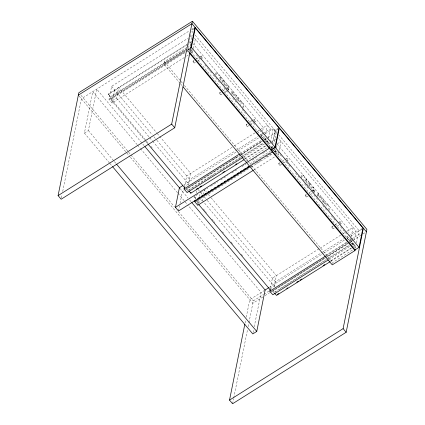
<?xml version="1.0" encoding="UTF-8"?>
<svg xmlns="http://www.w3.org/2000/svg" width="425" height="425" viewBox="0 0 425 425"><rect width="100%" height="100%" fill="white"/><g stroke="black" fill="none" stroke-linecap="round" stroke-linejoin="round"><path stroke-width="0.32" stroke-dasharray="2.12 1.59" d="M225.5 85.956L225.691 84.554L226.259 83.996C228.209 84.857 229.643 87.81 228.283 89.702L227.8 89.707M61.407 197.938L62.061 194.698M62.714 191.457L81.398 98.791L189.391 30.828M109.554 163.067L84.405 133.062L92.756 91.641L137.089 144.532M84.405 133.062L88.379 130.56L96.73 89.138L144.048 145.589M185.98 49.709L110.404 97.267L108.136 94.562L108.248 94.01L186.92 44.492M184.291 57.54L112.041 103.004L108.991 99.365L111.621 86.317L187.786 38.383M110.404 97.267L110.516 96.714L186.092 49.157M145.812 141.408L110.606 99.407L110.787 98.51L185.273 51.632M112.041 103.004L114.676 89.957M112.529 100.592L116.503 98.09L118.649 87.454L156.575 132.701M180.083 83.321L163.885 64L164.374 61.583L187.09 47.287M186.623 44.689L186.511 45.241L108.136 94.562M188.317 45.321L188.705 43.387M188.833 42.744L189.226 40.811M189.353 40.168L190.915 32.438M190.012 46.75L192.27 35.562L190.028 36.975M189.454 51.09L189.704 49.837M190.591 45.459L190.968 43.584M191.569 52.96L192.69 52.254L192.939 51.011M193.428 48.588L195.319 39.206L193.641 40.263M178.495 211.002L179.515 205.944M180.025 203.416L182.452 191.399L185.258 189.63M186.293 188.588L186.113 189.486L239.317 156.007M232.061 147.326L186.692 175.876L184.551 186.506L188.525 184.004L190.671 173.373L157.006 133.211M187.367 191.324L188.121 187.595M188.62 185.109L189.747 179.52L235.11 150.971M215.47 74.938L216.203 71.31M216.24 74.715L216.713 72.362L217.86 73.732L217.935 73.376M195.208 199.134L195.962 195.41M196.462 192.923L196.961 190.437M221.643 82.423L221.749 81.903L222.291 82.79M197.763 205.264L198.762 200.292M199.511 196.594L200.393 192.217M198.247 202.847L202.226 200.345L202.73 197.843M203.357 194.719L204.367 189.715L206.497 192.254M231.407 93.473L232.029 90.392L232.927 91.465L233.75 94.998L235.36 94.371L236.273 95.46L235.652 98.542M231.896 94.823L232.539 91.641L233.383 95.333L233.782 95.811L235.514 95.189L234.998 97.734M236.661 99.742L237.278 96.661L238.181 97.734L239.004 101.267L240.614 100.635L241.528 101.729L240.784 105.421M237.278 100.454L237.793 97.909L239.036 102.08L240.768 101.453L240.125 104.635M242.388 102.552L243.467 104.279L242.755 107.812M243.514 107.637L244.12 104.619M246.792 161.404L247.037 160.198L266.985 147.645M261.476 137.004L262.23 133.253M262.735 130.751L263.367 127.627L193.051 43.743M261.912 139.937L264.711 138.173L265.088 136.308M265.577 133.88L267.341 125.125L261.178 129.003M265.79 141.854L266.905 141.148L267.017 140.595L269.285 143.305L269.174 143.857L268.058 144.558M266.645 142.518L267.766 141.812L268.393 138.709M268.515 138.088L270.396 128.77L194.56 38.298M269.524 147.05L270.417 142.625M270.523 142.083L273.222 128.711L276.277 132.356L273.966 143.815M271.336 148.357L271.984 145.132M272.505 142.556L274.97 130.316L278.949 127.813M271.814 148.128L272.462 144.909M272.59 144.261L275.32 130.73L278.8 128.541M273.477 148.298L274.608 149.653L274.497 150.206L273.376 150.907M274.237 151.576L275.352 150.87L275.729 149.005M275.172 153.345L276.181 148.346M276.308 147.719L277.063 143.969L349.084 229.883L348.452 233.012M277.286 155.215L278.407 154.514L278.657 153.271M279.273 150.222L281.037 141.467L276.558 144.282M245.076 322.995L245.73 319.754M246.25 317.162L249.778 299.662L264.122 290.636M232.581 403.75L233.628 398.565M233.755 397.917L247.605 329.226M248.131 326.634L248.784 323.393M248.912 322.745L253.321 300.889L263.394 294.552M253.05 332.642L253.698 329.407M254.224 326.814L261.141 292.517L187.818 205.047M270.396 288.139L272.414 278.136L319.457 248.529M270.268 288.766L274.242 286.264L276.388 275.634L210.333 196.833M273.211 292.958L273.96 289.234M274.465 286.748L275.464 281.775L320.827 253.231M301.192 177.193L301.92 173.57M301.718 178.155L302.43 174.622L303.583 175.987L303.652 175.637M303.551 180.12L303.657 179.594L304.226 180.54M317.124 195.728L317.746 192.653L318.644 193.726L319.467 197.258L321.077 196.626L321.991 197.721L321.369 200.797M317.746 196.446L318.256 193.896L319.499 198.071L321.231 197.444L320.716 199.989M322.378 201.997L323 198.921L323.898 199.994L324.721 203.527L326.331 202.895L327.245 203.989L326.751 206.449M322.995 202.709L323.51 200.164L324.355 203.862L324.753 204.335L326.485 203.713L325.97 206.258M328.111 204.808L329.184 206.534L328.589 209.477M329.109 210.497L329.837 206.874M332.509 263.665L332.754 262.453L353.255 249.555M347.321 238.637L347.947 235.514M349.308 241.134L350.428 240.428L350.678 239.185M351.167 236.762L353.058 227.38L346.901 231.258M350.237 242.404L352.479 240.991L352.66 240.093L349.302 242.208M351.507 244.109L352.623 243.408L352.734 242.856L355.002 245.56L354.891 246.112L353.775 246.819M352.362 244.779L353.483 244.072L353.86 242.208M354.36 239.721L356.113 231.025L277.987 137.822M355.481 247.94L356.001 245.363M356.522 242.787L358.987 230.541L362.966 228.044M220.963 80.713C221.664 79.879 219.231 77.578 220.926 78.827L221.319 78.365L220.995 77.398L218.657 74.63C218.418 75.905 220.973 76.431 220.575 77.982A1.057 0.383 57.8 0 1 220.246 77.988L219.263 77.01L219.178 77.424C219.613 77.924 221.08 79.549 219.98 79.916M309.713 186.623L309.533 185.22L307.897 183.265L308.284 181.363L311.004 184.609L310.914 185.045L308.837 182.564L308.64 183.547L310.505 186.463L310.308 187.521M227.789 88.767C229.479 86.817 225.755 82.275 226.196 87.114M314.006 191.962C315.361 190.065 313.926 187.117 311.977 186.251L311.291 187.25L311.382 189.152M306.547 183.09C307.626 182.362 304.874 179.786 306.643 181.082L307.036 180.625L306.717 179.658L304.374 176.89C304.135 178.16 306.691 178.691 306.292 180.237A1.057 0.383 57.8 0 1 305.963 180.242L304.98 179.27L304.895 179.679C305.4 180.046 306.908 182.261 305.527 182.086M191.627 29.421L193.869 28.013M193.789 28.937L191.303 30.504L193.003 32.528M189.162 43.084L191.399 41.677M163.885 64L186.602 49.704M189.89 48.269L187.404 49.831L189.104 51.861M108.991 99.365L185.157 51.43M187.398 50.023L189.635 48.609M187.51 50.224L190.873 48.11M110.606 99.407L185.651 52.179M186.214 51.823L189.571 49.709M191.192 51.09L192.185 50.463M186.527 56.132L188.769 54.719M193.088 61.072L194.145 60.403M196.27 59.07L198.916 57.402M199.447 57.067L201.041 56.068M194.379 62.964L195.436 62.3M197.561 60.961L200.207 59.298M200.738 58.963L202.332 57.959M219.677 92.788L220.734 92.124M222.854 90.785L225.505 89.117M226.036 88.788L227.625 87.784M220.968 94.685L222.025 94.015M224.676 92.347L226.796 91.014M227.327 90.679L228.916 89.68M246.261 124.509L247.323 123.84M249.443 122.506L251.563 121.173M252.094 120.838L254.214 119.505M247.552 126.4L249.146 125.402M249.672 125.067L253.385 122.729M253.916 122.4L255.505 121.396M234.297 145.918L255.021 132.876M257.263 131.468L260.621 129.354M235.673 150.62L258.076 136.521M260.312 135.113L262.554 133.7M263.112 133.349L270.396 128.77M183.892 184.928L237.262 151.337M237.825 150.987L260.297 136.845M260.86 136.489L264.791 134.013M265.354 133.662L273.222 128.711M262.214 137.631L264.701 136.069M240.067 153.68L261.348 140.287M187.414 187.882L237.819 156.166M240.619 154.403L261.901 141.01M264.143 139.602L266.942 137.838M185.821 189.279L240.316 154.982M240.879 154.631L262.23 141.196M264.477 139.777L267.283 138.013M267.846 137.657L276.277 132.356M239.881 155.651L262.283 141.552M264.52 140.144L266.762 138.736M188.642 189.917L240.704 157.154M241.267 156.804L263.102 143.06M265.901 141.302L267.017 140.595M188.53 190.469L208.686 177.788M209.243 177.438L215.964 173.209M219.321 171.094L240.035 158.058M242.277 156.65L263.548 143.262M243.684 156.968L264.403 143.932M244.38 158.966L265.662 145.573M267.607 144.362L270.146 142.758M270.704 142.402L275.745 139.23M245.103 159.003L265.816 145.966M270.661 148.001L273.201 146.397M197.774 194.352L193.853 196.817L195.744 199.075M200.573 192.594L207.846 188.015M210.646 186.251L217.924 181.672M220.724 179.908L227.444 175.679M231.923 172.863L237.522 169.341M242 166.52L245.916 164.055M252.073 160.183L256.551 157.362M262.714 153.489L266.629 151.018M271.108 148.203L272.228 147.496L272.34 146.944L273.094 147.847M250.091 163.843L270.592 150.939M252.216 163.742L269.572 152.819M272.93 150.71L274.608 149.653M250.83 166.579L251.951 165.872M255.866 163.407L261.471 159.885M265.949 157.064L271.548 153.537M274.348 151.778L276.032 150.721M196.323 201.663L248.407 168.884M251.207 167.126L272.489 153.733M274.731 152.32L276.967 150.912L282.062 156.984M274.922 154.599L278.396 152.41M253.768 170.021L275.049 156.628M278.805 163.327L279.868 162.663M281.987 161.325L284.107 159.991M284.638 159.657L286.758 158.323M280.096 165.224L281.685 164.22M283.804 162.887L285.929 161.553M286.455 161.218L288.049 160.22M305.394 195.048L306.452 194.379M309.103 192.711L310.696 191.712M311.222 191.377L313.342 190.044M306.685 196.94L308.274 195.941M310.393 194.607L312.513 193.274M313.044 192.939L314.633 191.935M331.983 226.764L333.041 226.1M335.16 224.761L337.811 223.093M338.342 222.764L339.931 221.76M333.274 228.661L334.332 227.991M336.983 226.323L339.102 224.99M339.633 224.655L341.222 223.656M320.014 248.179L340.738 235.137M342.98 233.729L346.338 231.609M321.39 252.875L343.793 238.781M346.03 237.368L348.272 235.96M348.835 235.609L356.113 231.025M269.365 287.337L323.08 253.534M323.643 253.183L344.903 239.801M347.14 238.393L349.94 236.635M350.498 236.279L362.807 228.533M347.937 239.891L349.924 238.637M263.952 294.201L268.988 291.029M325.502 255.468L346.763 242.085M349.005 240.678L351.241 239.27M351.799 238.914L361.314 232.932M326.347 255.584L347.071 242.542M272.011 290.849L324.1 258.071M326.899 256.307L348.739 242.563M262.905 296.969L252.833 303.307L130.268 157.085M265.142 295.561L269.62 292.74M270.178 292.389L325.013 257.879M325.577 257.529L347.958 243.445M348.516 243.095L352.431 240.63M352.994 240.274L360.825 235.344M363.067 233.936L365.303 232.528M271.83 291.747L325.035 258.262M325.598 257.911L348.001 243.812M326.427 259.415L274.359 292.177L274.247 292.729L276.489 291.322M326.984 259.059L348.819 245.321M351.055 243.913L352.734 242.856M279.289 289.558L326.315 259.967M328.552 258.554L349.265 245.523M328.838 259.579L350.12 246.187M330.932 260.711L351.087 248.025M353.324 246.617L355.002 245.56M330.82 261.263L351.533 248.227M224.193 85.276C225.903 84.713 223.662 82.073 222.923 81.292L223.12 80.309L225.197 82.785L225.287 82.354L222.567 79.108L222.179 81.01L224.06 83.47L223.996 84.363L223.587 84.32M312.827 190.926C314.404 191.585 314.086 187.903 312.928 187.351C311.467 186.628 311.631 190.028 312.572 190.65M195.128 35.062L274.97 130.316M275.32 130.73L276.595 132.249M278.72 134.783L358.987 230.541M191.25 48.652L192.525 50.171M196.345 54.729L201.009 60.292M204.829 64.85L209.918 70.922M210.343 71.427L211.613 72.946M213.313 74.97L220.097 83.066M223.917 87.619L227.736 92.177M232.826 98.249L236.22 102.297M242.16 109.384L245.549 113.433M251.063 120.009L255.733 125.577M259.553 130.13L264.217 135.697M286.301 162.047L290.971 167.615M295.635 173.177L299.455 177.735M304.544 183.807L308.784 188.865M313.878 194.942L317.693 199.495M322.788 205.567L327.452 211.135M331.272 215.688L335.936 221.255M340.6 226.822L344.845 231.885M345.27 232.39L346.54 233.909M350.359 238.462L352.479 240.991M187.377 45.592L188.891 47.393L188.78 47.945L188.025 47.042M191.165 50.432L192.69 52.254M264.711 138.173L267.766 141.812M275.352 150.87L278.407 154.514M350.428 240.428L353.483 244.072M266.905 141.148L269.174 143.857M352.623 243.408L354.891 246.112M187.94 48.301L190.501 51.356M190.926 51.861L271.665 148.176M273.201 150.009L355.47 248.157M187.457 50.718L188.732 52.243M164.374 61.583L180.572 80.909M180.997 81.414L182.702 83.449M184.407 85.483L247.802 161.107M248.184 161.564L251.334 165.325M251.759 165.835L332.754 262.453M180.508 83.831L182.213 85.866M208.202 194.289L209.907 196.323M111.621 86.317L152.177 134.698M153.882 136.728L156.437 139.782M156.862 140.287L189.747 179.52M198.103 189.486L199.628 191.308M200.818 192.727L202.098 194.252M204.228 196.791L206.784 199.84M207.209 200.35L275.464 281.775M116.503 98.09L149.318 137.232M149.743 137.742L152.304 140.792M152.729 141.302L188.525 184.004M202.226 200.345L274.242 286.264M108.248 94.01L110.516 96.714M194.342 196.717L196.233 198.974M110.787 98.51L146.195 140.755M146.418 141.02L148.325 143.294M150.886 146.343L152.161 147.868M196.929 201.275L198.624 203.299M203.363 208.946L205.068 210.981M205.493 211.491L206.343 212.505M211.884 219.114L213.589 221.149M214.014 221.659L214.869 222.673M222.541 231.827L223.391 232.842M231.062 241.995L232.767 244.03M241.288 254.192L242.569 255.722M146.237 141.918L147.512 143.432M197.168 202.677L198.018 203.687M180.157 188.668L187.956 197.97M189.662 200L191.367 202.034M137.514 145.037L140.075 148.091M140.5 148.596L177.586 192.844M178.011 193.348L187.393 204.537M80.957 95.269L128.201 151.624M128.626 152.134L174.59 206.964M178.42 211.533L253.321 300.889M79.108 96.061L129.838 156.581M88.379 130.56L113.958 161.075M114.383 161.58L116.089 163.614M109.979 163.577L112.115 166.117M308.353 185.56L307.514 184.216M226.281 87.422L226.408 87.736M227.827 88.793A1.153 0.414 57.8 0 1 227.965 87.8A1.153 0.414 57.8 0 1 228.979 89.457A1.153 0.414 57.8 0 1 227.986 89.048M339.915 222.264A1.153 0.414 57.8 0 0 341.126 223.704A1.153 0.414 57.8 0 0 340.691 222.158A1.153 0.414 57.8 0 0 339.915 222.264M331.967 227.269A1.153 0.414 57.8 0 0 333.173 228.708A1.153 0.414 57.8 0 0 332.738 227.157A1.153 0.414 57.8 0 0 331.967 227.269M313.331 190.543A1.153 0.414 57.8 0 0 314.537 191.988A1.153 0.414 57.8 0 0 314.102 190.437A1.153 0.414 57.8 0 0 313.331 190.543M305.378 195.548A1.153 0.414 57.8 0 0 306.59 196.993A1.153 0.414 57.8 0 0 306.149 195.442A1.153 0.414 57.8 0 0 305.378 195.548M286.742 158.828A1.153 0.414 57.8 0 0 287.948 160.268A1.153 0.414 57.8 0 0 287.513 158.722A1.153 0.414 57.8 0 0 286.742 158.828M278.789 163.832A1.153 0.414 57.8 0 0 280.001 165.272A1.153 0.414 57.8 0 0 279.56 163.726A1.153 0.414 57.8 0 0 278.789 163.832M254.198 120.004A1.153 0.414 57.8 0 0 255.409 121.449A1.153 0.414 57.8 0 0 254.973 119.898A1.153 0.414 57.8 0 0 254.198 120.004M246.25 125.008A1.153 0.414 57.8 0 0 247.456 126.453A1.153 0.414 57.8 0 0 247.021 124.902A1.153 0.414 57.8 0 0 246.25 125.008M219.661 93.293A1.153 0.414 57.8 0 0 220.867 94.733A1.153 0.414 57.8 0 0 220.432 93.181A1.153 0.414 57.8 0 0 219.661 93.293M201.025 56.568A1.153 0.414 57.8 0 0 202.231 58.013A1.153 0.414 57.8 0 0 201.795 56.461A1.153 0.414 57.8 0 0 201.025 56.568M193.072 61.572A1.153 0.414 57.8 0 0 194.283 63.017A1.153 0.414 57.8 0 0 193.843 61.466A1.153 0.414 57.8 0 0 193.072 61.572"/><path stroke-width="0.64" d="M194.985 27.312L174.733 127.755L61.147 199.235L58.092 195.59L78.832 92.73L192.419 21.25L366.908 229.41L346.168 332.27L232.581 403.75L229.527 400.106L244.816 324.286M58.092 195.59L171.679 124.111L192.419 21.25M190.389 47.956L191.383 47.329L195.277 28.002L278.949 127.813L275.049 147.14L271.076 149.643L189.954 52.87M272.574 150.694L272.319 151.959L178.495 211.002L175.445 207.363L179.398 187.754L182.766 185.635M243.121 157.324L187.117 192.567L184.062 188.923L184.439 187.058M188.907 190.921L190.798 193.178L190.91 192.626M253.204 170.372L197.763 205.264L194.708 201.62L194.958 200.377M269.524 147.05L269.269 148.32L175.445 207.363M271.421 150.062L275.4 147.56L279.294 128.228L362.966 228.044L359.067 247.371L355.093 249.873L271.421 150.062L271.681 148.771M112.54 166.627L252.785 333.933L256.764 331.431L265.115 290.015L191.792 202.544M328.281 259.93L272.834 294.822L269.779 291.183L270.157 289.319M183.069 86.881L332.265 264.871L354.987 250.575L355.231 249.369M229.527 400.106L343.113 328.626L363.37 228.183M78.343 95.147L191.93 23.667L366.424 231.827M194.283 28.629L195.277 28.002M184.062 188.923L239.509 154.031M196.509 189.104L198.188 188.047M199.867 186.989L201.546 185.932M222.822 172.545L224.501 171.488M235.694 164.438L236.815 163.737M190.798 193.178L243.982 159.71M197.8 198.47L199.479 197.413M201.158 196.355L202.837 195.298M204.521 194.241L206.199 193.184M207.878 192.127L208.999 191.425M210.678 190.368L212.357 189.311M214.035 188.254L215.714 187.197M217.393 186.139L219.072 185.082M220.756 184.025L222.434 182.968M224.113 181.911L225.792 180.853M227.471 179.796L229.149 178.739M230.828 177.682L231.949 176.981M233.628 175.923L235.312 174.866M236.991 173.809L238.669 172.752M240.348 171.695L242.027 170.637M243.706 169.58L245.384 168.523M247.063 167.466L248.747 166.409M194.708 201.62L250.15 166.727M264.887 290.158L268.807 287.693M269.779 291.183L325.226 256.291M277.19 294.53L278.869 293.473M286.705 288.543L287.826 287.837M296.783 282.2L298.462 281.143M300.14 280.086L301.819 279.028M323.096 265.641L324.774 264.584M330.262 261.614L276.516 295.433L274.624 293.181M191.383 47.329L275.049 147.14M275.4 147.56L359.067 247.371M189.162 52.753L354.987 250.575M171.679 124.111L174.733 127.755M343.113 328.626L346.168 332.27M147.937 143.942L184.843 187.967M198.868 204.701L270.56 290.227M144.904 146.604L179.86 188.307M116.514 164.124L256.764 331.431"/></g></svg>
